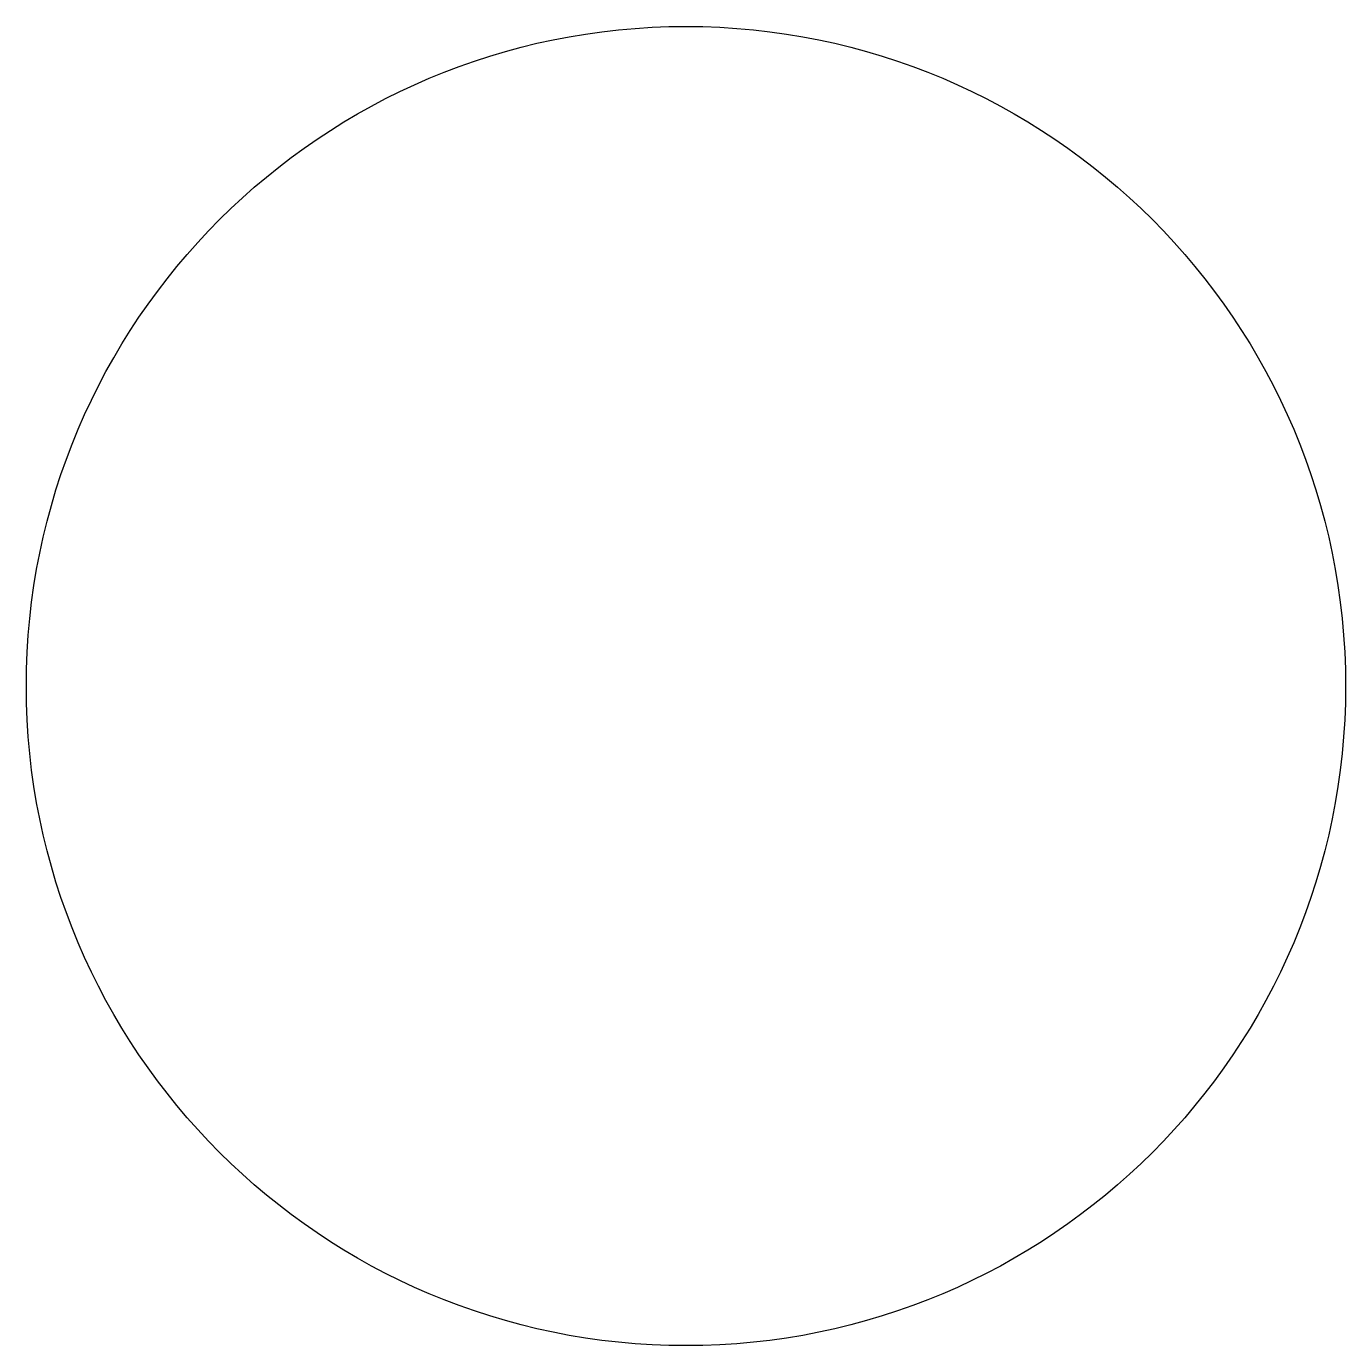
# Model space of a CAD drawing. Extents: x -484.6 to -472.6, y -38.9 to -26.9.
import ezdxf

# ---------------------------------------------------------------- set-up
doc = ezdxf.new("R2010")
doc.units = 0
doc.header["$LTSCALE"] = 1.5
doc.layers.add('ANA', color=7, linetype='CONTINUOUS')

msp = doc.modelspace()

# ---------------------------------------------------------------- linework, layer by layer
at = {"layer": 'ANA', "color": 230, "linetype": 'BYBLOCK'}
msp.add_circle((-478.576, -32.95), 6, dxfattribs=at)

doc.saveas('drawing.dxf')
